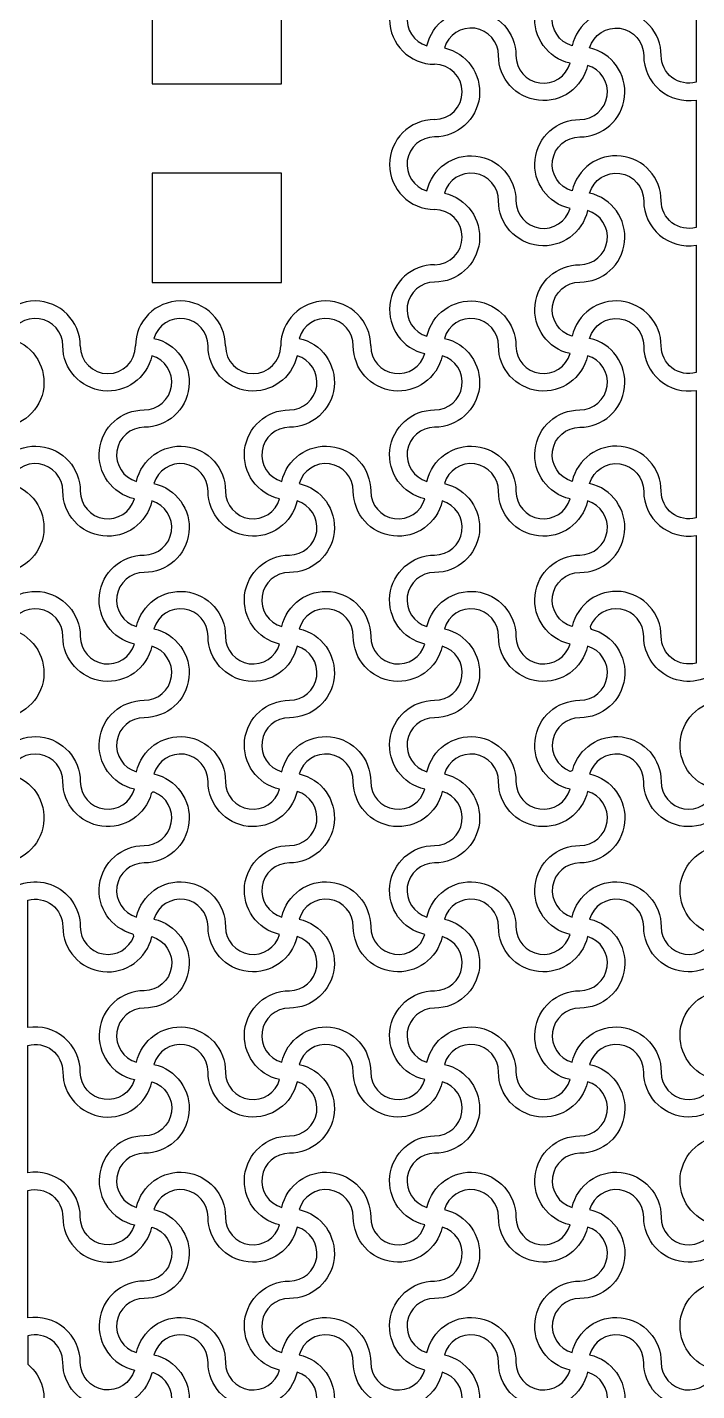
# Model space of a CAD drawing. Header units: millimetres. Extents: x 24 to 345, y 12 to 201.
# Drawn here: x 68.873 to 70.717, y 31.416 to 35.172 of the extents above; entities that cross this region are included whole.
import ezdxf

# ---------------------------------------------------------------- set-up
doc = ezdxf.new("R2010")
doc.units = ezdxf.units.MM
doc.header["$MEASUREMENT"] = 0
doc.layers.add('5th metal (rf+ground)', color=240, linetype='Continuous')

msp = doc.modelspace()

# ---------------------------------------------------------------- linework, layer by layer
at = {"layer": '5th metal (rf+ground)'}
for points in [[(70.41633, 35.46724, -0.8959788), (70.1713, 35.49421, 0.8687853), (70.02227, 35.51524, -0.8959788), (69.9953, 35.27021, 0.8687853), (69.97427, 35.12118, -0.8959788), (70.2193, 35.09421, 0.8687853), (70.36833, 35.07318, -0.8959788), (70.3953, 35.31821, 0.8687853)], [(70.41633, 35.46724, -0.8959788), (70.1713, 35.49421, 0.8687853), (70.02227, 35.51524, -0.8959788), (69.9953, 35.27021, 0.8687853), (69.97427, 35.12118, -0.8959788), (70.2193, 35.09421, 0.8687853), (70.36833, 35.07318, -0.8959788), (70.3953, 35.31821, 0.8687853)], [(70.41633, 35.46724, -0.8959788), (70.1713, 35.49421, 0.8687853), (70.02227, 35.51524, -0.8959788), (69.9953, 35.27021, 0.8687853), (69.97427, 35.12118, -0.8959788), (70.2193, 35.09421, 0.8687853), (70.36833, 35.07318, -0.8959788), (70.3953, 35.31821, 0.8687853)], [(70.41633, 35.46724, -0.8959788), (70.1713, 35.49421, 0.8687853), (70.02227, 35.51524, -0.8959788), (69.9953, 35.27021, 0.8687853), (69.97427, 35.12118, -0.8959788), (70.2193, 35.09421, 0.8687853), (70.36833, 35.07318, -0.8959788), (70.3953, 35.31821, 0.8687853)], [(70.5713, 35.49421, 0.4624981), (70.7153, 35.37183), (70.7153, 35.02089, -0.4945431), (70.6193, 35.09421, 0.8959788), (70.37427, 35.12118, -0.8687853), (70.3953, 35.27021, 0.8959788), (70.42227, 35.51524, -0.8687853)], [(70.5713, 35.49421, 0.4624981), (70.7153, 35.37183), (70.7153, 35.02089, -0.4945431), (70.6193, 35.09421, 0.8959788), (70.37427, 35.12118, -0.8687853), (70.3953, 35.27021, 0.8959788), (70.42227, 35.51524, -0.8687853)], [(70.5713, 35.49421, 0.4624981), (70.7153, 35.37183), (70.7153, 35.02089, -0.4945431), (70.6193, 35.09421, 0.8959788), (70.37427, 35.12118, -0.8687853), (70.3953, 35.27021, 0.8959788), (70.42227, 35.51524, -0.8687853)], [(70.5713, 35.49421, 0.4624981), (70.7153, 35.37183), (70.7153, 35.02089, -0.4945431), (70.6193, 35.09421, 0.8959788), (70.37427, 35.12118, -0.8687853), (70.3953, 35.27021, 0.8959788), (70.42227, 35.51524, -0.8687853)], [(70.41633, 35.06724, -0.8959788), (70.1713, 35.09421, 0.8687853), (70.02227, 35.11524, -0.8959788), (69.9953, 34.87021, 0.8687853), (69.97427, 34.72118, -0.8959788), (70.2193, 34.69421, 0.8687853), (70.36833, 34.67318, -0.8959788), (70.3953, 34.91821, 0.8687853)], [(70.41633, 35.06724, -0.8959788), (70.1713, 35.09421, 0.8687853), (70.02227, 35.11524, -0.8959788), (69.9953, 34.87021, 0.8687853), (69.97427, 34.72118, -0.8959788), (70.2193, 34.69421, 0.8687853), (70.36833, 34.67318, -0.8959788), (70.3953, 34.91821, 0.8687853)], [(70.41633, 35.06724, -0.8959788), (70.1713, 35.09421, 0.8687853), (70.02227, 35.11524, -0.8959788), (69.9953, 34.87021, 0.8687853), (69.97427, 34.72118, -0.8959788), (70.2193, 34.69421, 0.8687853), (70.36833, 34.67318, -0.8959788), (70.3953, 34.91821, 0.8687853)], [(70.41633, 35.06724, -0.8959788), (70.1713, 35.09421, 0.8687853), (70.02227, 35.11524, -0.8959788), (69.9953, 34.87021, 0.8687853), (69.97427, 34.72118, -0.8959788), (70.2193, 34.69421, 0.8687853), (70.36833, 34.67318, -0.8959788), (70.3953, 34.91821, 0.8687853)], [(70.5713, 35.09421, 0.4624981), (70.7153, 34.97183), (70.7153, 34.62089, -0.4945431), (70.6193, 34.69421, 0.8959788), (70.37427, 34.72118, -0.8687853), (70.3953, 34.87021, 0.8959788), (70.42227, 35.11524, -0.8687853)], [(70.5713, 35.09421, 0.4624981), (70.7153, 34.97183), (70.7153, 34.62089, -0.4945431), (70.6193, 34.69421, 0.8959788), (70.37427, 34.72118, -0.8687853), (70.3953, 34.87021, 0.8959788), (70.42227, 35.11524, -0.8687853)], [(70.5713, 35.09421, 0.4624981), (70.7153, 34.97183), (70.7153, 34.62089, -0.4945431), (70.6193, 34.69421, 0.8959788), (70.37427, 34.72118, -0.8687853), (70.3953, 34.87021, 0.8959788), (70.42227, 35.11524, -0.8687853)], [(70.5713, 35.09421, 0.4624981), (70.7153, 34.97183), (70.7153, 34.62089, -0.4945431), (70.6193, 34.69421, 0.8959788), (70.37427, 34.72118, -0.8687853), (70.3953, 34.87021, 0.8959788), (70.42227, 35.11524, -0.8687853)], [(70.41633, 34.66724, -0.8959788), (70.1713, 34.69421, 0.8687853), (70.02227, 34.71524, -0.8959788), (69.9953, 34.47021, 0.8687853), (69.97427, 34.32118, -0.8959788), (70.2193, 34.29421, 0.8687853), (70.36833, 34.27318, -0.8959788), (70.3953, 34.51821, 0.8687853)], [(70.41633, 34.66724, -0.8959788), (70.1713, 34.69421, 0.8687853), (70.02227, 34.71524, -0.8959788), (69.9953, 34.47021, 0.8687853), (69.97427, 34.32118, -0.8959788), (70.2193, 34.29421, 0.8687853), (70.36833, 34.27318, -0.8959788), (70.3953, 34.51821, 0.8687853)], [(70.41633, 34.66724, -0.8959788), (70.1713, 34.69421, 0.8687853), (70.02227, 34.71524, -0.8959788), (69.9953, 34.47021, 0.8687853), (69.97427, 34.32118, -0.8959788), (70.2193, 34.29421, 0.8687853), (70.36833, 34.27318, -0.8959788), (70.3953, 34.51821, 0.8687853)], [(70.41633, 34.66724, -0.8959788), (70.1713, 34.69421, 0.8687853), (70.02227, 34.71524, -0.8959788), (69.9953, 34.47021, 0.8687853), (69.97427, 34.32118, -0.8959788), (70.2193, 34.29421, 0.8687853), (70.36833, 34.27318, -0.8959788), (70.3953, 34.51821, 0.8687853)], [(70.5713, 34.69421, 0.4624981), (70.7153, 34.57183), (70.7153, 34.22089, -0.4945431), (70.6193, 34.29421, 0.8959788), (70.37427, 34.32118, -0.8687853), (70.3953, 34.47021, 0.8959788), (70.42227, 34.71524, -0.8687853)], [(70.5713, 34.69421, 0.4624981), (70.7153, 34.57183), (70.7153, 34.22089, -0.4945431), (70.6193, 34.29421, 0.8959788), (70.37427, 34.32118, -0.8687853), (70.3953, 34.47021, 0.8959788), (70.42227, 34.71524, -0.8687853)], [(70.5713, 34.69421, 0.4624981), (70.7153, 34.57183), (70.7153, 34.22089, -0.4945431), (70.6193, 34.29421, 0.8959788), (70.37427, 34.32118, -0.8687853), (70.3953, 34.47021, 0.8959788), (70.42227, 34.71524, -0.8687853)], [(70.5713, 34.69421, 0.4624981), (70.7153, 34.57183), (70.7153, 34.22089, -0.4945431), (70.6193, 34.29421, 0.8959788), (70.37427, 34.32118, -0.8687853), (70.3953, 34.47021, 0.8959788), (70.42227, 34.71524, -0.8687853)], [(69.21633, 34.26724, -0.8959788), (68.9713, 34.29421, 0.8687853), (68.82227, 34.31524, -0.8959788), (68.7953, 34.07021, 0.8687853), (68.77427, 33.92118, -0.8959788), (69.0193, 33.89421, 0.8687853), (69.16833, 33.87318, -0.8959788), (69.1953, 34.11821, 0.8687853)], [(69.21633, 34.26724, -0.8959788), (68.9713, 34.29421, 0.8687853), (68.82227, 34.31524, -0.8959788), (68.7953, 34.07021, 0.8687853), (68.77427, 33.92118, -0.8959788), (69.0193, 33.89421, 0.8687853), (69.16833, 33.87318, -0.8959788), (69.1953, 34.11821, 0.8687853)], [(69.21633, 34.26724, -0.8959788), (68.9713, 34.29421, 0.8687853), (68.82227, 34.31524, -0.8959788), (68.7953, 34.07021, 0.8687853), (68.77427, 33.92118, -0.8959788), (69.0193, 33.89421, 0.8687853), (69.16833, 33.87318, -0.8959788), (69.1953, 34.11821, 0.8687853)], [(69.21633, 34.26724, -0.8959788), (68.9713, 34.29421, 0.8687853), (68.82227, 34.31524, -0.8959788), (68.7953, 34.07021, 0.8687853), (68.77427, 33.92118, -0.8959788), (69.0193, 33.89421, 0.8687853), (69.16833, 33.87318, -0.8959788), (69.1953, 34.11821, 0.8687853)], [(69.61633, 34.26724, -0.8959788), (69.3713, 34.29421, 0.8687853), (69.22227, 34.31524, -0.8959788), (69.1953, 34.07021, 0.8687853), (69.17427, 33.92118, -0.8959788), (69.4193, 33.89421, 0.8687853), (69.56833, 33.87318, -0.8959788), (69.5953, 34.11821, 0.8687853)], [(69.61633, 34.26724, -0.8959788), (69.3713, 34.29421, 0.8687853), (69.22227, 34.31524, -0.8959788), (69.1953, 34.07021, 0.8687853), (69.17427, 33.92118, -0.8959788), (69.4193, 33.89421, 0.8687853), (69.56833, 33.87318, -0.8959788), (69.5953, 34.11821, 0.8687853)], [(69.61633, 34.26724, -0.8959788), (69.3713, 34.29421, 0.8687853), (69.22227, 34.31524, -0.8959788), (69.1953, 34.07021, 0.8687853), (69.17427, 33.92118, -0.8959788), (69.4193, 33.89421, 0.8687853), (69.56833, 33.87318, -0.8959788), (69.5953, 34.11821, 0.8687853)], [(69.61633, 34.26724, -0.8959788), (69.3713, 34.29421, 0.8687853), (69.22227, 34.31524, -0.8959788), (69.1953, 34.07021, 0.8687853), (69.17427, 33.92118, -0.8959788), (69.4193, 33.89421, 0.8687853), (69.56833, 33.87318, -0.8959788), (69.5953, 34.11821, 0.8687853)], [(70.01633, 34.26724, -0.8959788), (69.7713, 34.29421, 0.8687853), (69.62227, 34.31524, -0.8959788), (69.5953, 34.07021, 0.8687853), (69.57427, 33.92118, -0.8959788), (69.8193, 33.89421, 0.8687853), (69.96833, 33.87318, -0.8959788), (69.9953, 34.11821, 0.8687853)], [(70.01633, 34.26724, -0.8959788), (69.7713, 34.29421, 0.8687853), (69.62227, 34.31524, -0.8959788), (69.5953, 34.07021, 0.8687853), (69.57427, 33.92118, -0.8959788), (69.8193, 33.89421, 0.8687853), (69.96833, 33.87318, -0.8959788), (69.9953, 34.11821, 0.8687853)], [(70.01633, 34.26724, -0.8959788), (69.7713, 34.29421, 0.8687853), (69.62227, 34.31524, -0.8959788), (69.5953, 34.07021, 0.8687853), (69.57427, 33.92118, -0.8959788), (69.8193, 33.89421, 0.8687853), (69.96833, 33.87318, -0.8959788), (69.9953, 34.11821, 0.8687853)], [(70.01633, 34.26724, -0.8959788), (69.7713, 34.29421, 0.8687853), (69.62227, 34.31524, -0.8959788), (69.5953, 34.07021, 0.8687853), (69.57427, 33.92118, -0.8959788), (69.8193, 33.89421, 0.8687853), (69.96833, 33.87318, -0.8959788), (69.9953, 34.11821, 0.8687853)], [(70.41633, 34.26724, -0.8959788), (70.1713, 34.29421, 0.8687853), (70.02227, 34.31524, -0.8959788), (69.9953, 34.07021, 0.8687853), (69.97427, 33.92118, -0.8959788), (70.2193, 33.89421, 0.8687853), (70.36833, 33.87318, -0.8959788), (70.3953, 34.11821, 0.8687853)], [(70.41633, 34.26724, -0.8959788), (70.1713, 34.29421, 0.8687853), (70.02227, 34.31524, -0.8959788), (69.9953, 34.07021, 0.8687853), (69.97427, 33.92118, -0.8959788), (70.2193, 33.89421, 0.8687853), (70.36833, 33.87318, -0.8959788), (70.3953, 34.11821, 0.8687853)], [(70.41633, 34.26724, -0.8959788), (70.1713, 34.29421, 0.8687853), (70.02227, 34.31524, -0.8959788), (69.9953, 34.07021, 0.8687853), (69.97427, 33.92118, -0.8959788), (70.2193, 33.89421, 0.8687853), (70.36833, 33.87318, -0.8959788), (70.3953, 34.11821, 0.8687853)], [(70.41633, 34.26724, -0.8959788), (70.1713, 34.29421, 0.8687853), (70.02227, 34.31524, -0.8959788), (69.9953, 34.07021, 0.8687853), (69.97427, 33.92118, -0.8959788), (70.2193, 33.89421, 0.8687853), (70.36833, 33.87318, -0.8959788), (70.3953, 34.11821, 0.8687853)], [(70.5713, 34.29421, 0.4624981), (70.7153, 34.17183), (70.7153, 33.82089, -0.4945431), (70.6193, 33.89421, 0.8959788), (70.37427, 33.92118, -0.8687853), (70.3953, 34.07021, 0.8959788), (70.42227, 34.31524, -0.8687853)], [(70.5713, 34.29421, 0.4624981), (70.7153, 34.17183), (70.7153, 33.82089, -0.4945431), (70.6193, 33.89421, 0.8959788), (70.37427, 33.92118, -0.8687853), (70.3953, 34.07021, 0.8959788), (70.42227, 34.31524, -0.8687853)], [(70.5713, 34.29421, 0.4624981), (70.7153, 34.17183), (70.7153, 33.82089, -0.4945431), (70.6193, 33.89421, 0.8959788), (70.37427, 33.92118, -0.8687853), (70.3953, 34.07021, 0.8959788), (70.42227, 34.31524, -0.8687853)], [(70.5713, 34.29421, 0.4624981), (70.7153, 34.17183), (70.7153, 33.82089, -0.4945431), (70.6193, 33.89421, 0.8959788), (70.37427, 33.92118, -0.8687853), (70.3953, 34.07021, 0.8959788), (70.42227, 34.31524, -0.8687853)], [(69.21633, 33.86724, -0.8959788), (68.9713, 33.89421, 0.8687853), (68.82227, 33.91524, -0.8959788), (68.7953, 33.67021, 0.8687853), (68.77427, 33.52118, -0.8959788), (69.0193, 33.49421, 0.8687853), (69.16833, 33.47318, -0.8959788), (69.1953, 33.71821, 0.8687853)], [(69.21633, 33.86724, -0.8959788), (68.9713, 33.89421, 0.8687853), (68.82227, 33.91524, -0.8959788), (68.7953, 33.67021, 0.8687853), (68.77427, 33.52118, -0.8959788), (69.0193, 33.49421, 0.8687853), (69.16833, 33.47318, -0.8959788), (69.1953, 33.71821, 0.8687853)], [(69.21633, 33.86724, -0.8959788), (68.9713, 33.89421, 0.8687853), (68.82227, 33.91524, -0.8959788), (68.7953, 33.67021, 0.8687853), (68.77427, 33.52118, -0.8959788), (69.0193, 33.49421, 0.8687853), (69.16833, 33.47318, -0.8959788), (69.1953, 33.71821, 0.8687853)], [(69.21633, 33.86724, -0.8959788), (68.9713, 33.89421, 0.8687853), (68.82227, 33.91524, -0.8959788), (68.7953, 33.67021, 0.8687853), (68.77427, 33.52118, -0.8959788), (69.0193, 33.49421, 0.8687853), (69.16833, 33.47318, -0.8959788), (69.1953, 33.71821, 0.8687853)], [(69.61633, 33.86724, -0.8959788), (69.3713, 33.89421, 0.8687853), (69.22227, 33.91524, -0.8959788), (69.1953, 33.67021, 0.8687853), (69.17427, 33.52118, -0.8959788), (69.4193, 33.49421, 0.8687853), (69.56833, 33.47318, -0.8959788), (69.5953, 33.71821, 0.8687853)], [(69.61633, 33.86724, -0.8959788), (69.3713, 33.89421, 0.8687853), (69.22227, 33.91524, -0.8959788), (69.1953, 33.67021, 0.8687853), (69.17427, 33.52118, -0.8959788), (69.4193, 33.49421, 0.8687853), (69.56833, 33.47318, -0.8959788), (69.5953, 33.71821, 0.8687853)], [(69.61633, 33.86724, -0.8959788), (69.3713, 33.89421, 0.8687853), (69.22227, 33.91524, -0.8959788), (69.1953, 33.67021, 0.8687853), (69.17427, 33.52118, -0.8959788), (69.4193, 33.49421, 0.8687853), (69.56833, 33.47318, -0.8959788), (69.5953, 33.71821, 0.8687853)], [(69.61633, 33.86724, -0.8959788), (69.3713, 33.89421, 0.8687853), (69.22227, 33.91524, -0.8959788), (69.1953, 33.67021, 0.8687853), (69.17427, 33.52118, -0.8959788), (69.4193, 33.49421, 0.8687853), (69.56833, 33.47318, -0.8959788), (69.5953, 33.71821, 0.8687853)], [(70.01633, 33.86724, -0.8959788), (69.7713, 33.89421, 0.8687853), (69.62227, 33.91524, -0.8959788), (69.5953, 33.67021, 0.8687853), (69.57427, 33.52118, -0.8959788), (69.8193, 33.49421, 0.8687853), (69.96833, 33.47318, -0.8959788), (69.9953, 33.71821, 0.8687853)], [(70.01633, 33.86724, -0.8959788), (69.7713, 33.89421, 0.8687853), (69.62227, 33.91524, -0.8959788), (69.5953, 33.67021, 0.8687853), (69.57427, 33.52118, -0.8959788), (69.8193, 33.49421, 0.8687853), (69.96833, 33.47318, -0.8959788), (69.9953, 33.71821, 0.8687853)], [(70.01633, 33.86724, -0.8959788), (69.7713, 33.89421, 0.8687853), (69.62227, 33.91524, -0.8959788), (69.5953, 33.67021, 0.8687853), (69.57427, 33.52118, -0.8959788), (69.8193, 33.49421, 0.8687853), (69.96833, 33.47318, -0.8959788), (69.9953, 33.71821, 0.8687853)], [(70.01633, 33.86724, -0.8959788), (69.7713, 33.89421, 0.8687853), (69.62227, 33.91524, -0.8959788), (69.5953, 33.67021, 0.8687853), (69.57427, 33.52118, -0.8959788), (69.8193, 33.49421, 0.8687853), (69.96833, 33.47318, -0.8959788), (69.9953, 33.71821, 0.8687853)], [(70.41633, 33.86724, -0.8959788), (70.1713, 33.89421, 0.8687853), (70.02227, 33.91524, -0.8959788), (69.9953, 33.67021, 0.8687853), (69.97427, 33.52118, -0.8959788), (70.2193, 33.49421, 0.8687853), (70.36833, 33.47318, -0.8959788), (70.3953, 33.71821, 0.8687853)], [(70.41633, 33.86724, -0.8959788), (70.1713, 33.89421, 0.8687853), (70.02227, 33.91524, -0.8959788), (69.9953, 33.67021, 0.8687853), (69.97427, 33.52118, -0.8959788), (70.2193, 33.49421, 0.8687853), (70.36833, 33.47318, -0.8959788), (70.3953, 33.71821, 0.8687853)], [(70.41633, 33.86724, -0.8959788), (70.1713, 33.89421, 0.8687853), (70.02227, 33.91524, -0.8959788), (69.9953, 33.67021, 0.8687853), (69.97427, 33.52118, -0.8959788), (70.2193, 33.49421, 0.8687853), (70.36833, 33.47318, -0.8959788), (70.3953, 33.71821, 0.8687853)], [(70.41633, 33.86724, -0.8959788), (70.1713, 33.89421, 0.8687853), (70.02227, 33.91524, -0.8959788), (69.9953, 33.67021, 0.8687853), (69.97427, 33.52118, -0.8959788), (70.2193, 33.49421, 0.8687853), (70.36833, 33.47318, -0.8959788), (70.3953, 33.71821, 0.8687853)], [(70.5713, 33.89421, 0.4624981), (70.7153, 33.77183), (70.7153, 33.42089, -0.4945431), (70.6193, 33.49421, 0.8959788), (70.37427, 33.52118, -0.8687853), (70.3953, 33.67021, 0.8959788), (70.42227, 33.91524, -0.8687853)], [(70.5713, 33.89421, 0.4624981), (70.7153, 33.77183), (70.7153, 33.42089, -0.4945431), (70.6193, 33.49421, 0.8959788), (70.37427, 33.52118, -0.8687853), (70.3953, 33.67021, 0.8959788), (70.42227, 33.91524, -0.8687853)], [(70.5713, 33.89421, 0.4624981), (70.7153, 33.77183), (70.7153, 33.42089, -0.4945431), (70.6193, 33.49421, 0.8959788), (70.37427, 33.52118, -0.8687853), (70.3953, 33.67021, 0.8959788), (70.42227, 33.91524, -0.8687853)], [(70.5713, 33.89421, 0.4624981), (70.7153, 33.77183), (70.7153, 33.42089, -0.4945431), (70.6193, 33.49421, 0.8959788), (70.37427, 33.52118, -0.8687853), (70.3953, 33.67021, 0.8959788), (70.42227, 33.91524, -0.8687853)], [(69.21633, 33.46724, -0.8959788), (68.9713, 33.49421, 0.8687853), (68.82227, 33.51524, -0.8959788), (68.7953, 33.27021, 0.8687853), (68.77427, 33.12118, -0.8959788), (69.0193, 33.09421, 0.8687853), (69.16833, 33.07318, -0.8959788), (69.1953, 33.31821, 0.8687853)], [(69.21633, 33.46724, -0.8959788), (68.9713, 33.49421, 0.8687853), (68.82227, 33.51524, -0.8959788), (68.7953, 33.27021, 0.8687853), (68.77427, 33.12118, -0.8959788), (69.0193, 33.09421, 0.8687853), (69.16833, 33.07318, -0.8959788), (69.1953, 33.31821, 0.8687853)], [(69.21633, 33.46724, -0.8959788), (68.9713, 33.49421, 0.8687853), (68.82227, 33.51524, -0.8959788), (68.7953, 33.27021, 0.8687853), (68.77427, 33.12118, -0.8959788), (69.0193, 33.09421, 0.8687853), (69.16833, 33.07318, -0.8959788), (69.1953, 33.31821, 0.8687853)], [(69.21633, 33.46724, -0.8959788), (68.9713, 33.49421, 0.8687853), (68.82227, 33.51524, -0.8959788), (68.7953, 33.27021, 0.8687853), (68.77427, 33.12118, -0.8959788), (69.0193, 33.09421, 0.8687853), (69.16833, 33.07318, -0.8959788), (69.1953, 33.31821, 0.8687853)], [(69.61633, 33.46724, -0.8959788), (69.3713, 33.49421, 0.8687853), (69.22227, 33.51524, -0.8959788), (69.1953, 33.27021, 0.8687853), (69.17427, 33.12118, -0.8959788), (69.4193, 33.09421, 0.8687853), (69.56833, 33.07318, -0.8959788), (69.5953, 33.31821, 0.8687853)], [(69.61633, 33.46724, -0.8959788), (69.3713, 33.49421, 0.8687853), (69.22227, 33.51524, -0.8959788), (69.1953, 33.27021, 0.8687853), (69.17427, 33.12118, -0.8959788), (69.4193, 33.09421, 0.8687853), (69.56833, 33.07318, -0.8959788), (69.5953, 33.31821, 0.8687853)], [(69.61633, 33.46724, -0.8959788), (69.3713, 33.49421, 0.8687853), (69.22227, 33.51524, -0.8959788), (69.1953, 33.27021, 0.8687853), (69.17427, 33.12118, -0.8959788), (69.4193, 33.09421, 0.8687853), (69.56833, 33.07318, -0.8959788), (69.5953, 33.31821, 0.8687853)], [(69.61633, 33.46724, -0.8959788), (69.3713, 33.49421, 0.8687853), (69.22227, 33.51524, -0.8959788), (69.1953, 33.27021, 0.8687853), (69.17427, 33.12118, -0.8959788), (69.4193, 33.09421, 0.8687853), (69.56833, 33.07318, -0.8959788), (69.5953, 33.31821, 0.8687853)], [(70.01633, 33.46724, -0.8959788), (69.7713, 33.49421, 0.8687853), (69.62227, 33.51524, -0.8959788), (69.5953, 33.27021, 0.8687853), (69.57427, 33.12118, -0.8959788), (69.8193, 33.09421, 0.8687853), (69.96833, 33.07318, -0.8959788), (69.9953, 33.31821, 0.8687853)], [(70.01633, 33.46724, -0.8959788), (69.7713, 33.49421, 0.8687853), (69.62227, 33.51524, -0.8959788), (69.5953, 33.27021, 0.8687853), (69.57427, 33.12118, -0.8959788), (69.8193, 33.09421, 0.8687853), (69.96833, 33.07318, -0.8959788), (69.9953, 33.31821, 0.8687853)], [(70.01633, 33.46724, -0.8959788), (69.7713, 33.49421, 0.8687853), (69.62227, 33.51524, -0.8959788), (69.5953, 33.27021, 0.8687853), (69.57427, 33.12118, -0.8959788), (69.8193, 33.09421, 0.8687853), (69.96833, 33.07318, -0.8959788), (69.9953, 33.31821, 0.8687853)], [(70.01633, 33.46724, -0.8959788), (69.7713, 33.49421, 0.8687853), (69.62227, 33.51524, -0.8959788), (69.5953, 33.27021, 0.8687853), (69.57427, 33.12118, -0.8959788), (69.8193, 33.09421, 0.8687853), (69.96833, 33.07318, -0.8959788), (69.9953, 33.31821, 0.8687853)], [(70.41633, 33.46724, -0.8959788), (70.1713, 33.49421, 0.8687853), (70.02227, 33.51524, -0.8959788), (69.9953, 33.27021, 0.8687853), (69.97427, 33.12118, -0.8959788), (70.2193, 33.09421, 0.8687853), (70.36833, 33.07318, -0.8959788), (70.3953, 33.31821, 0.8687853)], [(70.41633, 33.46724, -0.8959788), (70.1713, 33.49421, 0.8687853), (70.02227, 33.51524, -0.8959788), (69.9953, 33.27021, 0.8687853), (69.97427, 33.12118, -0.8959788), (70.2193, 33.09421, 0.8687853), (70.36833, 33.07318, -0.8959788), (70.3953, 33.31821, 0.8687853)], [(70.41633, 33.46724, -0.8959788), (70.1713, 33.49421, 0.8687853), (70.02227, 33.51524, -0.8959788), (69.9953, 33.27021, 0.8687853), (69.97427, 33.12118, -0.8959788), (70.2193, 33.09421, 0.8687853), (70.36833, 33.07318, -0.8959788), (70.3953, 33.31821, 0.8687853)], [(70.41633, 33.46724, -0.8959788), (70.1713, 33.49421, 0.8687853), (70.02227, 33.51524, -0.8959788), (69.9953, 33.27021, 0.8687853), (69.97427, 33.12118, -0.8959788), (70.2193, 33.09421, 0.8687853), (70.36833, 33.07318, -0.8959788), (70.3953, 33.31821, 0.8687853)], [(70.79004, 33.41421, -0.6990522), (70.5713, 33.49421, 0.8396467), (70.42385, 33.52011, 0.3140027), (70.42657, 33.5142, -0.8800119), (70.3953, 33.27021, 0.8296244), (70.36772, 33.12339, 0.3532589), (70.37564, 33.12674, -0.8753594), (70.6193, 33.09421, 0.8341201), (70.76641, 33.06738, 0.111244), (70.76698, 33.07052, 0.2790122), (70.76334, 33.0744, -0.8774938), (70.7953, 33.31821, 0.4945431), (70.86862, 33.41421)], [(70.79004, 33.41421, -0.6990522), (70.5713, 33.49421, 0.8396467), (70.42385, 33.52011, 0.3140027), (70.42657, 33.5142, -0.8800119), (70.3953, 33.27021, 0.8296244), (70.36772, 33.12339, 0.3532589), (70.37564, 33.12674, -0.8753594), (70.6193, 33.09421, 0.8341201), (70.76641, 33.06738, 0.111244), (70.76698, 33.07052, 0.2790122), (70.76334, 33.0744, -0.8774938), (70.7953, 33.31821, 0.4945431), (70.86862, 33.41421)], [(70.79004, 33.41421, -0.6990522), (70.5713, 33.49421, 0.8396467), (70.42385, 33.52011, 0.3140027), (70.42657, 33.5142, -0.8800119), (70.3953, 33.27021, 0.8296244), (70.36772, 33.12339, 0.3532589), (70.37564, 33.12674, -0.8753594), (70.6193, 33.09421, 0.8341201), (70.76641, 33.06738, 0.111244), (70.76698, 33.07052, 0.2790122), (70.76334, 33.0744, -0.8774938), (70.7953, 33.31821, 0.4945431), (70.86862, 33.41421)], [(70.79004, 33.41421, -0.6990522), (70.5713, 33.49421, 0.8396467), (70.42385, 33.52011, 0.3140027), (70.42657, 33.5142, -0.8800119), (70.3953, 33.27021, 0.8296244), (70.36772, 33.12339, 0.3532589), (70.37564, 33.12674, -0.8753594), (70.6193, 33.09421, 0.8341201), (70.76641, 33.06738, 0.111244), (70.76698, 33.07052, 0.2790122), (70.76334, 33.0744, -0.8774938), (70.7953, 33.31821, 0.4945431), (70.86862, 33.41421)], [(68.80056, 32.77421, -0.6990522), (69.0193, 32.69421, 0.8396467), (69.16675, 32.66831, 0.3140027), (69.16403, 32.67422, -0.8800119), (69.1953, 32.91821, 0.8296244), (69.22288, 33.06503, 0.3532589), (69.21495, 33.06168, -0.8753594), (68.9713, 33.09421, 0.8341201), (68.82419, 33.12104, 0.111244), (68.82362, 33.1179, 0.2790122), (68.82725, 33.11402, -0.8774938), (68.7953, 32.87021, 0.4945431), (68.72198, 32.77421)], [(68.80056, 32.77421, -0.6990522), (69.0193, 32.69421, 0.8396467), (69.16675, 32.66831, 0.3140027), (69.16403, 32.67422, -0.8800119), (69.1953, 32.91821, 0.8296244), (69.22288, 33.06503, 0.3532589), (69.21495, 33.06168, -0.8753594), (68.9713, 33.09421, 0.8341201), (68.82419, 33.12104, 0.111244), (68.82362, 33.1179, 0.2790122), (68.82725, 33.11402, -0.8774938), (68.7953, 32.87021, 0.4945431), (68.72198, 32.77421)], [(68.80056, 32.77421, -0.6990522), (69.0193, 32.69421, 0.8396467), (69.16675, 32.66831, 0.3140027), (69.16403, 32.67422, -0.8800119), (69.1953, 32.91821, 0.8296244), (69.22288, 33.06503, 0.3532589), (69.21495, 33.06168, -0.8753594), (68.9713, 33.09421, 0.8341201), (68.82419, 33.12104, 0.111244), (68.82362, 33.1179, 0.2790122), (68.82725, 33.11402, -0.8774938), (68.7953, 32.87021, 0.4945431), (68.72198, 32.77421)], [(68.80056, 32.77421, -0.6990522), (69.0193, 32.69421, 0.8396467), (69.16675, 32.66831, 0.3140027), (69.16403, 32.67422, -0.8800119), (69.1953, 32.91821, 0.8296244), (69.22288, 33.06503, 0.3532589), (69.21495, 33.06168, -0.8753594), (68.9713, 33.09421, 0.8341201), (68.82419, 33.12104, 0.111244), (68.82362, 33.1179, 0.2790122), (68.82725, 33.11402, -0.8774938), (68.7953, 32.87021, 0.4945431), (68.72198, 32.77421)], [(69.61633, 33.06724, -0.8959788), (69.3713, 33.09421, 0.8687853), (69.22227, 33.11524, -0.8959788), (69.1953, 32.87021, 0.8687853), (69.17427, 32.72118, -0.8959788), (69.4193, 32.69421, 0.8687853), (69.56833, 32.67318, -0.8959788), (69.5953, 32.91821, 0.8687853)], [(69.61633, 33.06724, -0.8959788), (69.3713, 33.09421, 0.8687853), (69.22227, 33.11524, -0.8959788), (69.1953, 32.87021, 0.8687853), (69.17427, 32.72118, -0.8959788), (69.4193, 32.69421, 0.8687853), (69.56833, 32.67318, -0.8959788), (69.5953, 32.91821, 0.8687853)], [(69.61633, 33.06724, -0.8959788), (69.3713, 33.09421, 0.8687853), (69.22227, 33.11524, -0.8959788), (69.1953, 32.87021, 0.8687853), (69.17427, 32.72118, -0.8959788), (69.4193, 32.69421, 0.8687853), (69.56833, 32.67318, -0.8959788), (69.5953, 32.91821, 0.8687853)], [(69.61633, 33.06724, -0.8959788), (69.3713, 33.09421, 0.8687853), (69.22227, 33.11524, -0.8959788), (69.1953, 32.87021, 0.8687853), (69.17427, 32.72118, -0.8959788), (69.4193, 32.69421, 0.8687853), (69.56833, 32.67318, -0.8959788), (69.5953, 32.91821, 0.8687853)], [(70.01633, 33.06724, -0.8959788), (69.7713, 33.09421, 0.8687853), (69.62227, 33.11524, -0.8959788), (69.5953, 32.87021, 0.8687853), (69.57427, 32.72118, -0.8959788), (69.8193, 32.69421, 0.8687853), (69.96833, 32.67318, -0.8959788), (69.9953, 32.91821, 0.8687853)], [(70.01633, 33.06724, -0.8959788), (69.7713, 33.09421, 0.8687853), (69.62227, 33.11524, -0.8959788), (69.5953, 32.87021, 0.8687853), (69.57427, 32.72118, -0.8959788), (69.8193, 32.69421, 0.8687853), (69.96833, 32.67318, -0.8959788), (69.9953, 32.91821, 0.8687853)], [(70.01633, 33.06724, -0.8959788), (69.7713, 33.09421, 0.8687853), (69.62227, 33.11524, -0.8959788), (69.5953, 32.87021, 0.8687853), (69.57427, 32.72118, -0.8959788), (69.8193, 32.69421, 0.8687853), (69.96833, 32.67318, -0.8959788), (69.9953, 32.91821, 0.8687853)], [(70.01633, 33.06724, -0.8959788), (69.7713, 33.09421, 0.8687853), (69.62227, 33.11524, -0.8959788), (69.5953, 32.87021, 0.8687853), (69.57427, 32.72118, -0.8959788), (69.8193, 32.69421, 0.8687853), (69.96833, 32.67318, -0.8959788), (69.9953, 32.91821, 0.8687853)], [(70.41633, 33.06724, -0.8959788), (70.1713, 33.09421, 0.8687853), (70.02227, 33.11524, -0.8959788), (69.9953, 32.87021, 0.8687853), (69.97427, 32.72118, -0.8959788), (70.2193, 32.69421, 0.8687853), (70.36833, 32.67318, -0.8959788), (70.3953, 32.91821, 0.8687853)], [(70.41633, 33.06724, -0.8959788), (70.1713, 33.09421, 0.8687853), (70.02227, 33.11524, -0.8959788), (69.9953, 32.87021, 0.8687853), (69.97427, 32.72118, -0.8959788), (70.2193, 32.69421, 0.8687853), (70.36833, 32.67318, -0.8959788), (70.3953, 32.91821, 0.8687853)], [(70.41633, 33.06724, -0.8959788), (70.1713, 33.09421, 0.8687853), (70.02227, 33.11524, -0.8959788), (69.9953, 32.87021, 0.8687853), (69.97427, 32.72118, -0.8959788), (70.2193, 32.69421, 0.8687853), (70.36833, 32.67318, -0.8959788), (70.3953, 32.91821, 0.8687853)], [(70.41633, 33.06724, -0.8959788), (70.1713, 33.09421, 0.8687853), (70.02227, 33.11524, -0.8959788), (69.9953, 32.87021, 0.8687853), (69.97427, 32.72118, -0.8959788), (70.2193, 32.69421, 0.8687853), (70.36833, 32.67318, -0.8959788), (70.3953, 32.91821, 0.8687853)], [(70.81633, 33.06724, -0.8959788), (70.5713, 33.09421, 0.8687853), (70.42227, 33.11524, -0.8959788), (70.3953, 32.87021, 0.8687853), (70.37427, 32.72118, -0.8959788), (70.6193, 32.69421, 0.8687853), (70.76833, 32.67318, -0.8959788), (70.7953, 32.91821, 0.8687853)], [(70.81633, 33.06724, -0.8959788), (70.5713, 33.09421, 0.8687853), (70.42227, 33.11524, -0.8959788), (70.3953, 32.87021, 0.8687853), (70.37427, 32.72118, -0.8959788), (70.6193, 32.69421, 0.8687853), (70.76833, 32.67318, -0.8959788), (70.7953, 32.91821, 0.8687853)], [(70.81633, 33.06724, -0.8959788), (70.5713, 33.09421, 0.8687853), (70.42227, 33.11524, -0.8959788), (70.3953, 32.87021, 0.8687853), (70.37427, 32.72118, -0.8959788), (70.6193, 32.69421, 0.8687853), (70.76833, 32.67318, -0.8959788), (70.7953, 32.91821, 0.8687853)], [(70.81633, 33.06724, -0.8959788), (70.5713, 33.09421, 0.8687853), (70.42227, 33.11524, -0.8959788), (70.3953, 32.87021, 0.8687853), (70.37427, 32.72118, -0.8959788), (70.6193, 32.69421, 0.8687853), (70.76833, 32.67318, -0.8959788), (70.7953, 32.91821, 0.8687853)], [(69.0193, 32.29421, 0.4624981), (68.8753, 32.41659), (68.8753, 32.76753, -0.4945431), (68.9713, 32.69421, 0.8959788), (69.21633, 32.66724, -0.8687853), (69.1953, 32.51821, 0.8959788), (69.16833, 32.27318, -0.8687853)], [(69.0193, 32.29421, 0.4624981), (68.8753, 32.41659), (68.8753, 32.76753, -0.4945431), (68.9713, 32.69421, 0.8959788), (69.21633, 32.66724, -0.8687853), (69.1953, 32.51821, 0.8959788), (69.16833, 32.27318, -0.8687853)], [(69.0193, 32.29421, 0.4624981), (68.8753, 32.41659), (68.8753, 32.76753, -0.4945431), (68.9713, 32.69421, 0.8959788), (69.21633, 32.66724, -0.8687853), (69.1953, 32.51821, 0.8959788), (69.16833, 32.27318, -0.8687853)], [(69.0193, 32.29421, 0.4624981), (68.8753, 32.41659), (68.8753, 32.76753, -0.4945431), (68.9713, 32.69421, 0.8959788), (69.21633, 32.66724, -0.8687853), (69.1953, 32.51821, 0.8959788), (69.16833, 32.27318, -0.8687853)], [(69.61633, 32.66724, -0.8959788), (69.3713, 32.69421, 0.8687853), (69.22227, 32.71524, -0.8959788), (69.1953, 32.47021, 0.8687853), (69.17427, 32.32118, -0.8959788), (69.4193, 32.29421, 0.8687853), (69.56833, 32.27318, -0.8959788), (69.5953, 32.51821, 0.8687853)], [(69.61633, 32.66724, -0.8959788), (69.3713, 32.69421, 0.8687853), (69.22227, 32.71524, -0.8959788), (69.1953, 32.47021, 0.8687853), (69.17427, 32.32118, -0.8959788), (69.4193, 32.29421, 0.8687853), (69.56833, 32.27318, -0.8959788), (69.5953, 32.51821, 0.8687853)], [(69.61633, 32.66724, -0.8959788), (69.3713, 32.69421, 0.8687853), (69.22227, 32.71524, -0.8959788), (69.1953, 32.47021, 0.8687853), (69.17427, 32.32118, -0.8959788), (69.4193, 32.29421, 0.8687853), (69.56833, 32.27318, -0.8959788), (69.5953, 32.51821, 0.8687853)], [(69.61633, 32.66724, -0.8959788), (69.3713, 32.69421, 0.8687853), (69.22227, 32.71524, -0.8959788), (69.1953, 32.47021, 0.8687853), (69.17427, 32.32118, -0.8959788), (69.4193, 32.29421, 0.8687853), (69.56833, 32.27318, -0.8959788), (69.5953, 32.51821, 0.8687853)], [(70.01633, 32.66724, -0.8959788), (69.7713, 32.69421, 0.8687853), (69.62227, 32.71524, -0.8959788), (69.5953, 32.47021, 0.8687853), (69.57427, 32.32118, -0.8959788), (69.8193, 32.29421, 0.8687853), (69.96833, 32.27318, -0.8959788), (69.9953, 32.51821, 0.8687853)], [(70.01633, 32.66724, -0.8959788), (69.7713, 32.69421, 0.8687853), (69.62227, 32.71524, -0.8959788), (69.5953, 32.47021, 0.8687853), (69.57427, 32.32118, -0.8959788), (69.8193, 32.29421, 0.8687853), (69.96833, 32.27318, -0.8959788), (69.9953, 32.51821, 0.8687853)], [(70.01633, 32.66724, -0.8959788), (69.7713, 32.69421, 0.8687853), (69.62227, 32.71524, -0.8959788), (69.5953, 32.47021, 0.8687853), (69.57427, 32.32118, -0.8959788), (69.8193, 32.29421, 0.8687853), (69.96833, 32.27318, -0.8959788), (69.9953, 32.51821, 0.8687853)], [(70.01633, 32.66724, -0.8959788), (69.7713, 32.69421, 0.8687853), (69.62227, 32.71524, -0.8959788), (69.5953, 32.47021, 0.8687853), (69.57427, 32.32118, -0.8959788), (69.8193, 32.29421, 0.8687853), (69.96833, 32.27318, -0.8959788), (69.9953, 32.51821, 0.8687853)], [(70.41633, 32.66724, -0.8959788), (70.1713, 32.69421, 0.8687853), (70.02227, 32.71524, -0.8959788), (69.9953, 32.47021, 0.8687853), (69.97427, 32.32118, -0.8959788), (70.2193, 32.29421, 0.8687853), (70.36833, 32.27318, -0.8959788), (70.3953, 32.51821, 0.8687853)], [(70.41633, 32.66724, -0.8959788), (70.1713, 32.69421, 0.8687853), (70.02227, 32.71524, -0.8959788), (69.9953, 32.47021, 0.8687853), (69.97427, 32.32118, -0.8959788), (70.2193, 32.29421, 0.8687853), (70.36833, 32.27318, -0.8959788), (70.3953, 32.51821, 0.8687853)], [(70.41633, 32.66724, -0.8959788), (70.1713, 32.69421, 0.8687853), (70.02227, 32.71524, -0.8959788), (69.9953, 32.47021, 0.8687853), (69.97427, 32.32118, -0.8959788), (70.2193, 32.29421, 0.8687853), (70.36833, 32.27318, -0.8959788), (70.3953, 32.51821, 0.8687853)], [(70.41633, 32.66724, -0.8959788), (70.1713, 32.69421, 0.8687853), (70.02227, 32.71524, -0.8959788), (69.9953, 32.47021, 0.8687853), (69.97427, 32.32118, -0.8959788), (70.2193, 32.29421, 0.8687853), (70.36833, 32.27318, -0.8959788), (70.3953, 32.51821, 0.8687853)], [(70.81633, 32.66724, -0.8959788), (70.5713, 32.69421, 0.8687853), (70.42227, 32.71524, -0.8959788), (70.3953, 32.47021, 0.8687853), (70.37427, 32.32118, -0.8959788), (70.6193, 32.29421, 0.8687853), (70.76833, 32.27318, -0.8959788), (70.7953, 32.51821, 0.8687853)], [(70.81633, 32.66724, -0.8959788), (70.5713, 32.69421, 0.8687853), (70.42227, 32.71524, -0.8959788), (70.3953, 32.47021, 0.8687853), (70.37427, 32.32118, -0.8959788), (70.6193, 32.29421, 0.8687853), (70.76833, 32.27318, -0.8959788), (70.7953, 32.51821, 0.8687853)], [(70.81633, 32.66724, -0.8959788), (70.5713, 32.69421, 0.8687853), (70.42227, 32.71524, -0.8959788), (70.3953, 32.47021, 0.8687853), (70.37427, 32.32118, -0.8959788), (70.6193, 32.29421, 0.8687853), (70.76833, 32.27318, -0.8959788), (70.7953, 32.51821, 0.8687853)], [(70.81633, 32.66724, -0.8959788), (70.5713, 32.69421, 0.8687853), (70.42227, 32.71524, -0.8959788), (70.3953, 32.47021, 0.8687853), (70.37427, 32.32118, -0.8959788), (70.6193, 32.29421, 0.8687853), (70.76833, 32.27318, -0.8959788), (70.7953, 32.51821, 0.8687853)], [(69.0193, 31.89421, 0.4624981), (68.8753, 32.01659), (68.8753, 32.36753, -0.4945431), (68.9713, 32.29421, 0.8959788), (69.21633, 32.26724, -0.8687853), (69.1953, 32.11821, 0.8959788), (69.16833, 31.87318, -0.8687853)], [(69.0193, 31.89421, 0.4624981), (68.8753, 32.01659), (68.8753, 32.36753, -0.4945431), (68.9713, 32.29421, 0.8959788), (69.21633, 32.26724, -0.8687853), (69.1953, 32.11821, 0.8959788), (69.16833, 31.87318, -0.8687853)], [(69.0193, 31.89421, 0.4624981), (68.8753, 32.01659), (68.8753, 32.36753, -0.4945431), (68.9713, 32.29421, 0.8959788), (69.21633, 32.26724, -0.8687853), (69.1953, 32.11821, 0.8959788), (69.16833, 31.87318, -0.8687853)], [(69.0193, 31.89421, 0.4624981), (68.8753, 32.01659), (68.8753, 32.36753, -0.4945431), (68.9713, 32.29421, 0.8959788), (69.21633, 32.26724, -0.8687853), (69.1953, 32.11821, 0.8959788), (69.16833, 31.87318, -0.8687853)], [(69.61633, 32.26724, -0.8959788), (69.3713, 32.29421, 0.8687853), (69.22227, 32.31524, -0.8959788), (69.1953, 32.07021, 0.8687853), (69.17427, 31.92118, -0.8959788), (69.4193, 31.89421, 0.8687853), (69.56833, 31.87318, -0.8959788), (69.5953, 32.11821, 0.8687853)], [(69.61633, 32.26724, -0.8959788), (69.3713, 32.29421, 0.8687853), (69.22227, 32.31524, -0.8959788), (69.1953, 32.07021, 0.8687853), (69.17427, 31.92118, -0.8959788), (69.4193, 31.89421, 0.8687853), (69.56833, 31.87318, -0.8959788), (69.5953, 32.11821, 0.8687853)], [(69.61633, 32.26724, -0.8959788), (69.3713, 32.29421, 0.8687853), (69.22227, 32.31524, -0.8959788), (69.1953, 32.07021, 0.8687853), (69.17427, 31.92118, -0.8959788), (69.4193, 31.89421, 0.8687853), (69.56833, 31.87318, -0.8959788), (69.5953, 32.11821, 0.8687853)], [(69.61633, 32.26724, -0.8959788), (69.3713, 32.29421, 0.8687853), (69.22227, 32.31524, -0.8959788), (69.1953, 32.07021, 0.8687853), (69.17427, 31.92118, -0.8959788), (69.4193, 31.89421, 0.8687853), (69.56833, 31.87318, -0.8959788), (69.5953, 32.11821, 0.8687853)], [(70.01633, 32.26724, -0.8959788), (69.7713, 32.29421, 0.8687853), (69.62227, 32.31524, -0.8959788), (69.5953, 32.07021, 0.8687853), (69.57427, 31.92118, -0.8959788), (69.8193, 31.89421, 0.8687853), (69.96833, 31.87318, -0.8959788), (69.9953, 32.11821, 0.8687853)], [(70.01633, 32.26724, -0.8959788), (69.7713, 32.29421, 0.8687853), (69.62227, 32.31524, -0.8959788), (69.5953, 32.07021, 0.8687853), (69.57427, 31.92118, -0.8959788), (69.8193, 31.89421, 0.8687853), (69.96833, 31.87318, -0.8959788), (69.9953, 32.11821, 0.8687853)], [(70.01633, 32.26724, -0.8959788), (69.7713, 32.29421, 0.8687853), (69.62227, 32.31524, -0.8959788), (69.5953, 32.07021, 0.8687853), (69.57427, 31.92118, -0.8959788), (69.8193, 31.89421, 0.8687853), (69.96833, 31.87318, -0.8959788), (69.9953, 32.11821, 0.8687853)], [(70.01633, 32.26724, -0.8959788), (69.7713, 32.29421, 0.8687853), (69.62227, 32.31524, -0.8959788), (69.5953, 32.07021, 0.8687853), (69.57427, 31.92118, -0.8959788), (69.8193, 31.89421, 0.8687853), (69.96833, 31.87318, -0.8959788), (69.9953, 32.11821, 0.8687853)], [(70.41633, 32.26724, -0.8959788), (70.1713, 32.29421, 0.8687853), (70.02227, 32.31524, -0.8959788), (69.9953, 32.07021, 0.8687853), (69.97427, 31.92118, -0.8959788), (70.2193, 31.89421, 0.8687853), (70.36833, 31.87318, -0.8959788), (70.3953, 32.11821, 0.8687853)], [(70.41633, 32.26724, -0.8959788), (70.1713, 32.29421, 0.8687853), (70.02227, 32.31524, -0.8959788), (69.9953, 32.07021, 0.8687853), (69.97427, 31.92118, -0.8959788), (70.2193, 31.89421, 0.8687853), (70.36833, 31.87318, -0.8959788), (70.3953, 32.11821, 0.8687853)], [(70.41633, 32.26724, -0.8959788), (70.1713, 32.29421, 0.8687853), (70.02227, 32.31524, -0.8959788), (69.9953, 32.07021, 0.8687853), (69.97427, 31.92118, -0.8959788), (70.2193, 31.89421, 0.8687853), (70.36833, 31.87318, -0.8959788), (70.3953, 32.11821, 0.8687853)], [(70.41633, 32.26724, -0.8959788), (70.1713, 32.29421, 0.8687853), (70.02227, 32.31524, -0.8959788), (69.9953, 32.07021, 0.8687853), (69.97427, 31.92118, -0.8959788), (70.2193, 31.89421, 0.8687853), (70.36833, 31.87318, -0.8959788), (70.3953, 32.11821, 0.8687853)], [(70.81633, 32.26724, -0.8959788), (70.5713, 32.29421, 0.8687853), (70.42227, 32.31524, -0.8959788), (70.3953, 32.07021, 0.8687853), (70.37427, 31.92118, -0.8959788), (70.6193, 31.89421, 0.8687853), (70.76833, 31.87318, -0.8959788), (70.7953, 32.11821, 0.8687853)], [(70.81633, 32.26724, -0.8959788), (70.5713, 32.29421, 0.8687853), (70.42227, 32.31524, -0.8959788), (70.3953, 32.07021, 0.8687853), (70.37427, 31.92118, -0.8959788), (70.6193, 31.89421, 0.8687853), (70.76833, 31.87318, -0.8959788), (70.7953, 32.11821, 0.8687853)], [(70.81633, 32.26724, -0.8959788), (70.5713, 32.29421, 0.8687853), (70.42227, 32.31524, -0.8959788), (70.3953, 32.07021, 0.8687853), (70.37427, 31.92118, -0.8959788), (70.6193, 31.89421, 0.8687853), (70.76833, 31.87318, -0.8959788), (70.7953, 32.11821, 0.8687853)], [(70.81633, 32.26724, -0.8959788), (70.5713, 32.29421, 0.8687853), (70.42227, 32.31524, -0.8959788), (70.3953, 32.07021, 0.8687853), (70.37427, 31.92118, -0.8959788), (70.6193, 31.89421, 0.8687853), (70.76833, 31.87318, -0.8959788), (70.7953, 32.11821, 0.8687853)], [(69.0193, 31.49421, 0.4624981), (68.8753, 31.61659), (68.8753, 31.96753, -0.4945431), (68.9713, 31.89421, 0.8959788), (69.21633, 31.86724, -0.8687853), (69.1953, 31.71821, 0.8959788), (69.16833, 31.47318, -0.8687853)], [(69.0193, 31.49421, 0.4624981), (68.8753, 31.61659), (68.8753, 31.96753, -0.4945431), (68.9713, 31.89421, 0.8959788), (69.21633, 31.86724, -0.8687853), (69.1953, 31.71821, 0.8959788), (69.16833, 31.47318, -0.8687853)], [(69.0193, 31.49421, 0.4624981), (68.8753, 31.61659), (68.8753, 31.96753, -0.4945431), (68.9713, 31.89421, 0.8959788), (69.21633, 31.86724, -0.8687853), (69.1953, 31.71821, 0.8959788), (69.16833, 31.47318, -0.8687853)], [(69.0193, 31.49421, 0.4624981), (68.8753, 31.61659), (68.8753, 31.96753, -0.4945431), (68.9713, 31.89421, 0.8959788), (69.21633, 31.86724, -0.8687853), (69.1953, 31.71821, 0.8959788), (69.16833, 31.47318, -0.8687853)], [(69.61633, 31.86724, -0.8959788), (69.3713, 31.89421, 0.8687853), (69.22227, 31.91524, -0.8959788), (69.1953, 31.67021, 0.8687853), (69.17427, 31.52118, -0.8959788), (69.4193, 31.49421, 0.8687853), (69.56833, 31.47318, -0.8959788), (69.5953, 31.71821, 0.8687853)], [(69.61633, 31.86724, -0.8959788), (69.3713, 31.89421, 0.8687853), (69.22227, 31.91524, -0.8959788), (69.1953, 31.67021, 0.8687853), (69.17427, 31.52118, -0.8959788), (69.4193, 31.49421, 0.8687853), (69.56833, 31.47318, -0.8959788), (69.5953, 31.71821, 0.8687853)], [(69.61633, 31.86724, -0.8959788), (69.3713, 31.89421, 0.8687853), (69.22227, 31.91524, -0.8959788), (69.1953, 31.67021, 0.8687853), (69.17427, 31.52118, -0.8959788), (69.4193, 31.49421, 0.8687853), (69.56833, 31.47318, -0.8959788), (69.5953, 31.71821, 0.8687853)], [(69.61633, 31.86724, -0.8959788), (69.3713, 31.89421, 0.8687853), (69.22227, 31.91524, -0.8959788), (69.1953, 31.67021, 0.8687853), (69.17427, 31.52118, -0.8959788), (69.4193, 31.49421, 0.8687853), (69.56833, 31.47318, -0.8959788), (69.5953, 31.71821, 0.8687853)], [(70.01633, 31.86724, -0.8959788), (69.7713, 31.89421, 0.8687853), (69.62227, 31.91524, -0.8959788), (69.5953, 31.67021, 0.8687853), (69.57427, 31.52118, -0.8959788), (69.8193, 31.49421, 0.8687853), (69.96833, 31.47318, -0.8959788), (69.9953, 31.71821, 0.8687853)], [(70.01633, 31.86724, -0.8959788), (69.7713, 31.89421, 0.8687853), (69.62227, 31.91524, -0.8959788), (69.5953, 31.67021, 0.8687853), (69.57427, 31.52118, -0.8959788), (69.8193, 31.49421, 0.8687853), (69.96833, 31.47318, -0.8959788), (69.9953, 31.71821, 0.8687853)], [(70.01633, 31.86724, -0.8959788), (69.7713, 31.89421, 0.8687853), (69.62227, 31.91524, -0.8959788), (69.5953, 31.67021, 0.8687853), (69.57427, 31.52118, -0.8959788), (69.8193, 31.49421, 0.8687853), (69.96833, 31.47318, -0.8959788), (69.9953, 31.71821, 0.8687853)], [(70.01633, 31.86724, -0.8959788), (69.7713, 31.89421, 0.8687853), (69.62227, 31.91524, -0.8959788), (69.5953, 31.67021, 0.8687853), (69.57427, 31.52118, -0.8959788), (69.8193, 31.49421, 0.8687853), (69.96833, 31.47318, -0.8959788), (69.9953, 31.71821, 0.8687853)], [(70.41633, 31.86724, -0.8959788), (70.1713, 31.89421, 0.8687853), (70.02227, 31.91524, -0.8959788), (69.9953, 31.67021, 0.8687853), (69.97427, 31.52118, -0.8959788), (70.2193, 31.49421, 0.8687853), (70.36833, 31.47318, -0.8959788), (70.3953, 31.71821, 0.8687853)], [(70.41633, 31.86724, -0.8959788), (70.1713, 31.89421, 0.8687853), (70.02227, 31.91524, -0.8959788), (69.9953, 31.67021, 0.8687853), (69.97427, 31.52118, -0.8959788), (70.2193, 31.49421, 0.8687853), (70.36833, 31.47318, -0.8959788), (70.3953, 31.71821, 0.8687853)], [(70.41633, 31.86724, -0.8959788), (70.1713, 31.89421, 0.8687853), (70.02227, 31.91524, -0.8959788), (69.9953, 31.67021, 0.8687853), (69.97427, 31.52118, -0.8959788), (70.2193, 31.49421, 0.8687853), (70.36833, 31.47318, -0.8959788), (70.3953, 31.71821, 0.8687853)], [(70.41633, 31.86724, -0.8959788), (70.1713, 31.89421, 0.8687853), (70.02227, 31.91524, -0.8959788), (69.9953, 31.67021, 0.8687853), (69.97427, 31.52118, -0.8959788), (70.2193, 31.49421, 0.8687853), (70.36833, 31.47318, -0.8959788), (70.3953, 31.71821, 0.8687853)], [(70.81633, 31.86724, -0.8959788), (70.5713, 31.89421, 0.8687853), (70.42227, 31.91524, -0.8959788), (70.3953, 31.67021, 0.8687853), (70.37427, 31.52118, -0.8959788), (70.6193, 31.49421, 0.8687853), (70.76833, 31.47318, -0.8959788), (70.7953, 31.71821, 0.8687853)], [(70.81633, 31.86724, -0.8959788), (70.5713, 31.89421, 0.8687853), (70.42227, 31.91524, -0.8959788), (70.3953, 31.67021, 0.8687853), (70.37427, 31.52118, -0.8959788), (70.6193, 31.49421, 0.8687853), (70.76833, 31.47318, -0.8959788), (70.7953, 31.71821, 0.8687853)], [(70.81633, 31.86724, -0.8959788), (70.5713, 31.89421, 0.8687853), (70.42227, 31.91524, -0.8959788), (70.3953, 31.67021, 0.8687853), (70.37427, 31.52118, -0.8959788), (70.6193, 31.49421, 0.8687853), (70.76833, 31.47318, -0.8959788), (70.7953, 31.71821, 0.8687853)], [(70.81633, 31.86724, -0.8959788), (70.5713, 31.89421, 0.8687853), (70.42227, 31.91524, -0.8959788), (70.3953, 31.67021, 0.8687853), (70.37427, 31.52118, -0.8959788), (70.6193, 31.49421, 0.8687853), (70.76833, 31.47318, -0.8959788), (70.7953, 31.71821, 0.8687853)], [(68.8753, 31.48895, -0.6990522), (68.7953, 31.27021, 0.8396467), (68.7694, 31.12276, 0.3140027), (68.77531, 31.12548, -0.8800119), (69.0193, 31.09421, 0.8296244), (69.16612, 31.06663, 0.3532589), (69.16277, 31.07455, -0.8753594), (69.1953, 31.31821, 0.8341201), (69.22213, 31.46532, 0.111244), (69.21899, 31.46589, 0.2790122), (69.21511, 31.46226, -0.8774938), (68.9713, 31.49421, 0.4945431), (68.8753, 31.56753)], [(68.8753, 31.48895, -0.6990522), (68.7953, 31.27021, 0.8396467), (68.7694, 31.12276, 0.3140027), (68.77531, 31.12548, -0.8800119), (69.0193, 31.09421, 0.8296244), (69.16612, 31.06663, 0.3532589), (69.16277, 31.07455, -0.8753594), (69.1953, 31.31821, 0.8341201), (69.22213, 31.46532, 0.111244), (69.21899, 31.46589, 0.2790122), (69.21511, 31.46226, -0.8774938), (68.9713, 31.49421, 0.4945431), (68.8753, 31.56753)], [(68.8753, 31.48895, -0.6990522), (68.7953, 31.27021, 0.8396467), (68.7694, 31.12276, 0.3140027), (68.77531, 31.12548, -0.8800119), (69.0193, 31.09421, 0.8296244), (69.16612, 31.06663, 0.3532589), (69.16277, 31.07455, -0.8753594), (69.1953, 31.31821, 0.8341201), (69.22213, 31.46532, 0.111244), (69.21899, 31.46589, 0.2790122), (69.21511, 31.46226, -0.8774938), (68.9713, 31.49421, 0.4945431), (68.8753, 31.56753)], [(68.8753, 31.48895, -0.6990522), (68.7953, 31.27021, 0.8396467), (68.7694, 31.12276, 0.3140027), (68.77531, 31.12548, -0.8800119), (69.0193, 31.09421, 0.8296244), (69.16612, 31.06663, 0.3532589), (69.16277, 31.07455, -0.8753594), (69.1953, 31.31821, 0.8341201), (69.22213, 31.46532, 0.111244), (69.21899, 31.46589, 0.2790122), (69.21511, 31.46226, -0.8774938), (68.9713, 31.49421, 0.4945431), (68.8753, 31.56753)], [(69.61633, 31.46724, -0.8959788), (69.3713, 31.49421, 0.8687853), (69.22227, 31.51524, -0.8959788), (69.1953, 31.27021, 0.8687853), (69.17427, 31.12118, -0.8959788), (69.4193, 31.09421, 0.8687853), (69.56833, 31.07318, -0.8959788), (69.5953, 31.31821, 0.8687853)], [(69.61633, 31.46724, -0.8959788), (69.3713, 31.49421, 0.8687853), (69.22227, 31.51524, -0.8959788), (69.1953, 31.27021, 0.8687853), (69.17427, 31.12118, -0.8959788), (69.4193, 31.09421, 0.8687853), (69.56833, 31.07318, -0.8959788), (69.5953, 31.31821, 0.8687853)], [(69.61633, 31.46724, -0.8959788), (69.3713, 31.49421, 0.8687853), (69.22227, 31.51524, -0.8959788), (69.1953, 31.27021, 0.8687853), (69.17427, 31.12118, -0.8959788), (69.4193, 31.09421, 0.8687853), (69.56833, 31.07318, -0.8959788), (69.5953, 31.31821, 0.8687853)], [(69.61633, 31.46724, -0.8959788), (69.3713, 31.49421, 0.8687853), (69.22227, 31.51524, -0.8959788), (69.1953, 31.27021, 0.8687853), (69.17427, 31.12118, -0.8959788), (69.4193, 31.09421, 0.8687853), (69.56833, 31.07318, -0.8959788), (69.5953, 31.31821, 0.8687853)], [(70.01633, 31.46724, -0.8959788), (69.7713, 31.49421, 0.8687853), (69.62227, 31.51524, -0.8959788), (69.5953, 31.27021, 0.8687853), (69.57427, 31.12118, -0.8959788), (69.8193, 31.09421, 0.8687853), (69.96833, 31.07318, -0.8959788), (69.9953, 31.31821, 0.8687853)], [(70.01633, 31.46724, -0.8959788), (69.7713, 31.49421, 0.8687853), (69.62227, 31.51524, -0.8959788), (69.5953, 31.27021, 0.8687853), (69.57427, 31.12118, -0.8959788), (69.8193, 31.09421, 0.8687853), (69.96833, 31.07318, -0.8959788), (69.9953, 31.31821, 0.8687853)], [(70.01633, 31.46724, -0.8959788), (69.7713, 31.49421, 0.8687853), (69.62227, 31.51524, -0.8959788), (69.5953, 31.27021, 0.8687853), (69.57427, 31.12118, -0.8959788), (69.8193, 31.09421, 0.8687853), (69.96833, 31.07318, -0.8959788), (69.9953, 31.31821, 0.8687853)], [(70.01633, 31.46724, -0.8959788), (69.7713, 31.49421, 0.8687853), (69.62227, 31.51524, -0.8959788), (69.5953, 31.27021, 0.8687853), (69.57427, 31.12118, -0.8959788), (69.8193, 31.09421, 0.8687853), (69.96833, 31.07318, -0.8959788), (69.9953, 31.31821, 0.8687853)], [(70.41633, 31.46724, -0.8959788), (70.1713, 31.49421, 0.8687853), (70.02227, 31.51524, -0.8959788), (69.9953, 31.27021, 0.8687853), (69.97427, 31.12118, -0.8959788), (70.2193, 31.09421, 0.8687853), (70.36833, 31.07318, -0.8959788), (70.3953, 31.31821, 0.8687853)], [(70.41633, 31.46724, -0.8959788), (70.1713, 31.49421, 0.8687853), (70.02227, 31.51524, -0.8959788), (69.9953, 31.27021, 0.8687853), (69.97427, 31.12118, -0.8959788), (70.2193, 31.09421, 0.8687853), (70.36833, 31.07318, -0.8959788), (70.3953, 31.31821, 0.8687853)], [(70.41633, 31.46724, -0.8959788), (70.1713, 31.49421, 0.8687853), (70.02227, 31.51524, -0.8959788), (69.9953, 31.27021, 0.8687853), (69.97427, 31.12118, -0.8959788), (70.2193, 31.09421, 0.8687853), (70.36833, 31.07318, -0.8959788), (70.3953, 31.31821, 0.8687853)], [(70.41633, 31.46724, -0.8959788), (70.1713, 31.49421, 0.8687853), (70.02227, 31.51524, -0.8959788), (69.9953, 31.27021, 0.8687853), (69.97427, 31.12118, -0.8959788), (70.2193, 31.09421, 0.8687853), (70.36833, 31.07318, -0.8959788), (70.3953, 31.31821, 0.8687853)], [(70.81633, 31.46724, -0.8959788), (70.5713, 31.49421, 0.8687853), (70.42227, 31.51524, -0.8959788), (70.3953, 31.27021, 0.8687853), (70.37427, 31.12118, -0.8959788), (70.6193, 31.09421, 0.8687853), (70.76833, 31.07318, -0.8959788), (70.7953, 31.31821, 0.8687853)], [(70.81633, 31.46724, -0.8959788), (70.5713, 31.49421, 0.8687853), (70.42227, 31.51524, -0.8959788), (70.3953, 31.27021, 0.8687853), (70.37427, 31.12118, -0.8959788), (70.6193, 31.09421, 0.8687853), (70.76833, 31.07318, -0.8959788), (70.7953, 31.31821, 0.8687853)], [(70.81633, 31.46724, -0.8959788), (70.5713, 31.49421, 0.8687853), (70.42227, 31.51524, -0.8959788), (70.3953, 31.27021, 0.8687853), (70.37427, 31.12118, -0.8959788), (70.6193, 31.09421, 0.8687853), (70.76833, 31.07318, -0.8959788), (70.7953, 31.31821, 0.8687853)], [(70.81633, 31.46724, -0.8959788), (70.5713, 31.49421, 0.8687853), (70.42227, 31.51524, -0.8959788), (70.3953, 31.27021, 0.8687853), (70.37427, 31.12118, -0.8959788), (70.6193, 31.09421, 0.8687853), (70.76833, 31.07318, -0.8959788), (70.7953, 31.31821, 0.8687853)]]:
    msp.add_lwpolyline(points, format="xyb", close=True, dxfattribs=at)
for points in [[(69.5733, 35.31721), (69.2173, 35.31721), (69.2173, 35.01621), (69.5733, 35.01621)], [(69.5733, 35.31721), (69.2173, 35.31721), (69.2173, 35.01621), (69.5733, 35.01621)], [(69.5733, 35.31721), (69.2173, 35.31721), (69.2173, 35.01621), (69.5733, 35.01621)], [(69.5733, 35.31721), (69.2173, 35.31721), (69.2173, 35.01621), (69.5733, 35.01621)], [(69.5733, 34.76996), (69.2173, 34.76996), (69.2173, 34.46896), (69.5733, 34.46896)], [(69.5733, 34.76996), (69.2173, 34.76996), (69.2173, 34.46896), (69.5733, 34.46896)], [(69.5733, 34.76996), (69.2173, 34.76996), (69.2173, 34.46896), (69.5733, 34.46896)], [(69.5733, 34.76996), (69.2173, 34.76996), (69.2173, 34.46896), (69.5733, 34.46896)]]:
    msp.add_lwpolyline(points, close=True, dxfattribs=at)
for centre, radius, start, end in [((69.9953, 35.19421), 0.124, 90, 270), ((69.9953, 35.19421), 0.124, 90, 270), ((69.9953, 35.19421), 0.124, 90, 270), ((69.9953, 35.19421), 0.124, 90, 270), ((69.9953, 34.99421), 0.076, 270, 90), ((69.9953, 34.99421), 0.076, 270, 90), ((69.9953, 34.99421), 0.076, 270, 90), ((69.9953, 34.99421), 0.076, 270, 90), ((69.9953, 34.79421), 0.124, 90, 270), ((69.9953, 34.79421), 0.124, 90, 270), ((69.9953, 34.79421), 0.124, 90, 270), ((69.9953, 34.79421), 0.124, 90, 270), ((69.9953, 34.59421), 0.076, 270, 90), ((69.9953, 34.59421), 0.076, 270, 90), ((69.9953, 34.59421), 0.076, 270, 90), ((69.9953, 34.59421), 0.076, 270, 90), ((69.9953, 34.39421), 0.124, 90, 257.43866), ((69.9953, 34.39421), 0.124, 90, 257.43866), ((69.9953, 34.39421), 0.124, 90, 257.43866), ((69.9953, 34.39421), 0.124, 90, 257.43866), ((68.8953, 34.29421), 0.124, 0, 180), ((68.8953, 34.29421), 0.124, 0, 180), ((68.8953, 34.29421), 0.124, 0, 180), ((68.8953, 34.29421), 0.124, 0, 180), ((69.2953, 34.29421), 0.124, 0, 180), ((69.2953, 34.29421), 0.124, 0, 180), ((69.2953, 34.29421), 0.124, 0, 180), ((69.2953, 34.29421), 0.124, 0, 180), ((69.6953, 34.29421), 0.124, 0, 180), ((69.6953, 34.29421), 0.124, 0, 180), ((69.6953, 34.29421), 0.124, 0, 180), ((69.6953, 34.29421), 0.124, 0, 180), ((69.0953, 34.29421), 0.076, 180, 0), ((69.0953, 34.29421), 0.076, 180, 0), ((69.0953, 34.29421), 0.076, 180, 0), ((69.0953, 34.29421), 0.076, 180, 0), ((69.4953, 34.29421), 0.076, 180, 0), ((69.4953, 34.29421), 0.076, 180, 0), ((69.4953, 34.29421), 0.076, 180, 0), ((69.4953, 34.29421), 0.076, 180, 0), ((69.8953, 34.29421), 0.076, 180, 343.93453), ((69.8953, 34.29421), 0.076, 180, 343.93453), ((69.8953, 34.29421), 0.076, 180, 343.93453), ((69.8953, 34.29421), 0.076, 180, 343.93453)]:
    msp.add_arc(centre, radius, start, end, dxfattribs=at)

doc.saveas('drawing.dxf')
